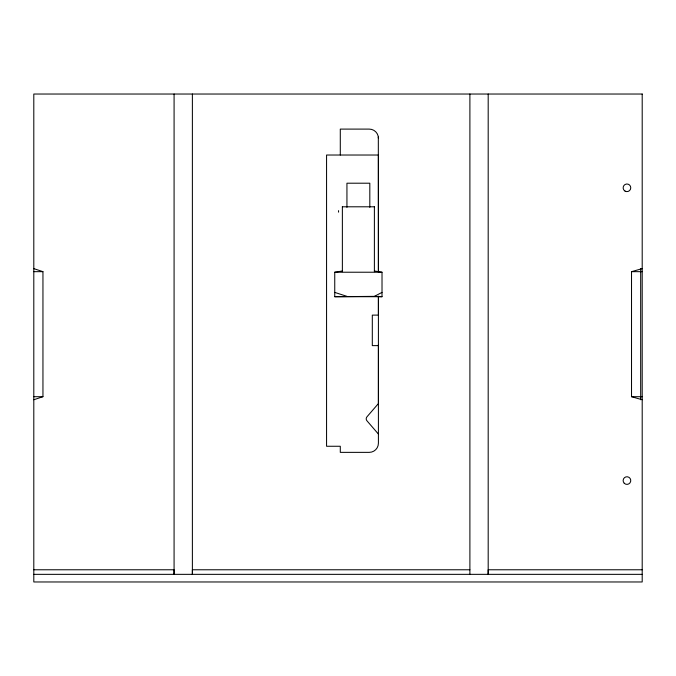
<?xml version="1.0" encoding="UTF-8"?>
<svg xmlns="http://www.w3.org/2000/svg" width="676" height="676" viewBox="0 0 676 676"><rect width="100%" height="100%" fill="white"/><g stroke="black" fill="none" stroke-linecap="round" stroke-linejoin="round"><path stroke-width="1.01" d="M174.087 94.032L174.078 574.346L174.078 569.775L33.8 569.775M192.381 94.032L192.381 574.346L192.381 569.775L469.896 569.775M378.408 344.591L378.408 403.564L367.102 416.661A3.05 3.05 0 0 0 367.102 420.971L378.408 434.06M378.408 296.147L378.408 315.1L372.307 315.126L372.307 345.622L378.408 345.622M378.408 271.921L378.408 155.024L326.567 155.024L326.567 446.261L340.29 446.261L340.29 452.362L369.257 452.362A9.151 9.151 0 0 0 378.408 443.211L378.408 296.536M469.896 574.346L469.896 94.032M488.19 94.032L488.19 574.346L488.19 569.775L642.2 569.775M342.369 271L334.747 272.225L334.747 296.705L374.386 296.358L382.016 292.395M33.8 399.753L42.951 396.702L42.951 271.668L33.8 268.625M642.2 399.753L631.528 396.702L631.528 271.668L642.2 268.625M342.369 206.797L374.386 206.797M33.8 271.668L42.951 271.668M631.528 271.668L642.2 271.668M334.747 272.225L382.016 272.225L382.016 296.705L334.747 296.705M33.8 396.702L42.951 396.702M631.528 396.702L642.2 396.702M33.8 574.346L642.2 574.346M374.386 296.358L382.016 296.705M374.386 271L382.016 272.225M334.747 292.395L346.94 296.358M378.323 137.051L378.408 272.267M640.679 268.625L640.679 399.753M374.386 206.611L374.386 271.684M369.814 207.329L369.814 183.204L346.94 183.204L346.94 207.329M342.369 206.611L342.369 271.684M340.29 155.024L340.29 129.099L369.257 129.099A9.151 9.151 0 0 1 378.408 138.25M338.558 210.642L338.558 212.163M642.2 94.032L33.8 94.032L33.8 581.968L642.2 581.968L642.2 94.032M624.252 483.264A3.811 3.811 0 0 0 630.632 481.557A3.811 3.811 0 0 0 625.968 476.884A3.811 3.811 0 0 0 624.252 483.264M625.047 191.105A3.811 3.811 0 0 0 630.767 187.81A3.811 3.811 0 0 0 625.047 184.506A3.811 3.811 0 0 0 625.047 191.105"/></g></svg>
